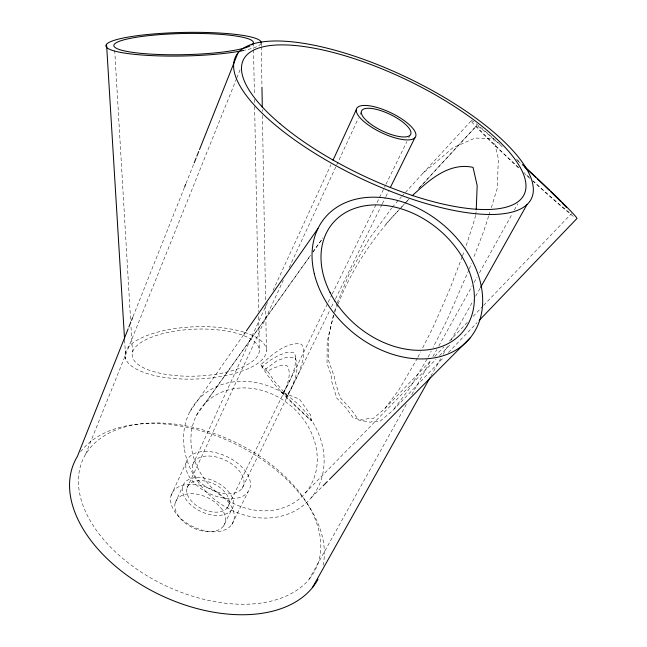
<?xml version="1.0" encoding="UTF-8"?>
<svg xmlns="http://www.w3.org/2000/svg" width="647" height="647" viewBox="0 0 647 647"><rect width="100%" height="100%" fill="white"/><g stroke="black" fill="none" stroke-linecap="round" stroke-linejoin="round"><path stroke-width="0.49" stroke-dasharray="3.23 2.43" d="M475.464 215.411L474.777 219.042L465.363 248.278M475.642 214.497L476.16 211.771M333.52 315.073L327.204 341.551L327.034 363.557L331.579 376.255L331.652 381.277L336.739 398.018L346.323 408.241L353.335 418.172L363.954 420.194L367.003 418.787L373.133 418.625L384.52 408.936L431.282 360.08M333.577 315.404L328.668 336.003L328.458 360.395L334.402 376.999L334.434 379.093L340.071 397.638L350.706 408.961L358.527 419.976L370.383 422.24L371.669 421.658L379.773 421.48L392.567 410.74L443.551 357.573M334.515 311.482L336.82 303.839M488.59 216.268L483.632 231.577L473.256 258.541M488.897 215.314L490.135 211.488M491.372 207.663L497.236 188.309L498.368 158.847L493.596 138.571L475.044 138.062L452.924 147.799L422.79 173.42L404.739 193.162M462.184 256.746L449.608 289.694L432.536 328.441L422.491 348.232M462.548 255.808L464.344 251.101M260.717 364.698L265.99 368.839L277.021 360.735L286.524 357.314L293.819 357.184L295.517 358.454C300.257 371.119 292.824 384.674 287.503 396.061L287.26 396.7L286.103 396.87L291.465 388.151L299.367 371.75L303.128 359.32L303.686 349.291L302.06 345.029L300.345 343.775C284.227 342.619 272.096 355.235 260.717 364.698C273.624 386.453 292.452 404.132 311.353 420.679L310.649 415.018L299.529 399.167L281.388 392.001L311.353 420.679M468.962 269.702L446.753 320.71L433.061 347.455M469.326 268.772L471.469 263.192M133.007 316.65L184.169 188.083M186.037 183.384L193.882 163.683M85.598 454.307L236.422 78.934M236.802 77.996L240.183 69.569M337.2 302.925L349.331 273.657L369.097 239.05L391.661 208.116M334.669 312.307L337.734 304.923M338.122 304.001C351.847 268.893 373.416 236.956 399.231 209.604M171.075 495.545L186.255 462.29M175.191 502.856L182.729 486.495M192.725 464.781L267.963 301.453M273.034 290.438L330.932 164.734M186.991 488.129L283.281 280.297M289.217 267.478L336.303 165.85M336.723 164.936L358.357 118.239M360.055 114.576L361.325 111.834M227.574 507.515A22.645 13.797 25.4 0 0 205.406 481.117A22.645 13.797 25.4 0 0 190.954 500.519A22.645 13.797 25.4 0 0 227.574 507.515L327.754 303.103M328.199 302.198L331.757 294.935M332.202 294.029L385.555 185.163M386 184.258L406.898 141.612M408.678 137.981L410.012 135.263M223.555 525.962A26.972 16.757 25.3 0 0 197.189 494.243A26.972 16.757 25.3 0 0 179.85 517.915A26.972 16.757 25.3 0 0 223.555 525.962L231.513 509.804A27.206 16.579 25.4 0 0 204.775 478.101A27.206 16.579 25.4 0 0 187.525 501.49A27.206 16.579 25.4 0 0 231.513 509.804M242.075 488.372A27.522 16.337 25.4 0 0 214.828 456.701A27.522 16.337 25.4 0 0 197.715 479.694A27.522 16.337 25.4 0 0 242.075 488.372L329.768 310.439M331.547 306.824L335.114 299.601M335.558 298.696L381.867 204.719M382.312 203.813L385.434 197.489M385.879 196.583L388.993 190.258M231.804 524.563A33.854 20.914 25.3 0 0 198.467 484.91A33.854 20.914 25.3 0 0 177.019 514.575A33.854 20.914 25.3 0 0 231.804 524.563L248.068 491.841A34.461 20.461 25.4 0 0 213.753 452.237A34.461 20.461 25.4 0 0 192.563 481.15A34.461 20.461 25.4 0 0 248.068 491.841M417.469 358.131L398.819 389.987L384.52 408.936M417.922 357.233L420.663 351.831M428.047 357.257L431.242 351.022M309.258 579.081A128.656 79.743 25.3 0 0 189.442 426.535A128.656 79.743 25.3 0 0 100.099 535.239A128.656 79.743 25.3 0 0 309.258 579.081L406.89 403.396M411.799 394.565L430.926 360.136M432.892 356.602L436.814 349.542M438.779 346.008L472.14 285.974M474.105 282.44L477.049 277.142M479.5 272.727L512.375 213.575M514.333 210.04L517.77 203.862M430.789 376.311L441.149 357.815M443.122 354.297L448.549 344.608M451.016 340.201L473.216 300.572M475.682 296.164L480.123 288.238M427.133 359.045L408.661 389.623L392.567 410.74M189.838 411.718L243.507 334.992M196.462 415.398L310.414 255.484M312.752 252.209L322.683 238.266M205.139 403.283L310.633 255.266M312.97 251.974L322.934 237.999M392.26 207.299L401.391 196.817M402.062 196.09L404.068 193.89M422.79 173.42L471.534 120.447M399.903 208.876L404.618 203.756M405.289 203.021L407.982 200.101M419.539 187.565L476.831 125.429M385.766 224.234L400.768 207.962M401.447 207.226L406.219 202.05M406.906 201.306L409.632 198.346M418.496 188.738L476.459 125.882M434.768 356.432L443.842 346.954M449.43 341.115L467.571 322.157M473.159 316.326L482.929 306.112M483.624 305.384L571.568 213.502M448.444 352.478L477.082 322.618M305.376 492.909A67.272 56.976 40.2 0 0 260.426 390.02A67.272 56.976 40.2 0 0 196.486 465.177A67.272 56.976 40.2 0 0 305.376 492.909L436.013 359.231M439.548 355.615L450.846 344.058M311.029 497.955L322.384 486.536M287.503 396.061L274.393 381.188L265.99 368.839M124.604 339.998L125.777 359.166M114.713 50.312L130.718 322.052M131.017 327.083L132.498 352.243M253.414 42.856L253.527 48.921M253.543 49.924L254.4 94.365M254.497 99.42L254.554 102.452M254.627 106.488L258.557 311.522M258.654 316.569L259.318 350.909A63.624 23.486 -2.2 0 1 163.084 373.877A63.624 23.486 -2.2 0 1 164.799 333.124A63.624 23.486 -2.2 0 1 259.318 350.909M261.21 42.775L261.259 45.808M261.275 46.819L261.946 86.213M262.342 109.44L262.375 111.462M262.439 115.498L265.569 300.337M265.658 305.384L266.427 350.836M573.299 216.333A72.27 2.515 42.8 0 1 532.91 181.103M529.998 178.443A72.27 2.515 42.8 0 1 524.919 173.768M518.336 167.662A72.27 2.515 42.8 0 1 475.521 123.27M476.111 123.739A72.27 2.515 42.8 0 1 499.824 144.087M516.468 159.138A72.27 2.515 42.8 0 1 520.827 163.141M569.425 212.442A64.967 2.256 42.8 0 1 532.764 180.659M529.068 177.278A64.967 2.256 42.8 0 1 523.9 172.514M518.692 167.678A64.967 2.256 42.8 0 1 476.985 126.61A64.967 2.256 42.8 0 1 502.339 146.756M517.527 160.496A64.967 2.256 42.8 0 1 521.134 163.812M80.616 451.719A135.183 84.304 25.3 0 1 232.871 442.855A135.183 84.304 25.3 0 1 322.893 566.157M244.477 332.348A70.782 26.131 -2.2 0 1 216.041 377.258A70.782 26.131 -2.2 0 1 126.755 349.291A70.782 26.131 -2.2 0 1 243.612 332.081M261.048 43.398A77.648 11.775 -1.2 0 1 244.922 50.167M295.768 356.812C296.002 370.124 289.549 382.345 282.755 393.408L283.548 393.303C287.066 385.111 291.449 375.406 287.939 366.606L286.548 365.539L280.499 365.612L272.484 368.475L267.373 371.418L261.922 367.003L269.289 360.783L278.8 355.268L286.904 352.332L293.01 352.211L294.425 353.262L295.768 356.812M184.492 449.705A74.826 63.382 40.2 0 0 298.413 508.906A74.826 63.382 40.2 0 0 278.639 390.473A74.826 63.382 40.2 0 0 184.492 449.705"/><path stroke-width="0.97" d="M476.232 209.757L477.171 185.552L473.03 167.363C448.589 162.057 428.629 180.699 412.107 195.806M128.155 328.846L77.365 456.475A135.183 84.304 25.3 0 0 155.143 592.49A135.183 84.304 25.3 0 0 318.009 579.202M128.899 326.97L130.767 322.279M131.511 320.402L132.635 317.588M184.541 187.145L185.665 184.322M194.254 162.745L196.122 158.046M196.866 156.17L198.734 151.479M199.478 149.603L237.942 52.941M333.051 160.149L356.295 109.675M390.327 187.549L414.824 137.851A32.673 10.983 25.6 0 0 378.681 107.96A32.673 10.983 25.6 0 0 364.762 122.251A32.673 10.983 25.6 0 0 414.824 137.851M312.38 587.694L430.295 377.193M480.616 287.357L526.998 204.565A164.047 55.472 25.6 0 0 348.66 54.283A164.047 55.472 25.6 0 0 274.554 124.41A164.047 55.472 25.6 0 0 526.998 204.565M244.081 334.167L245.237 332.518M246.386 330.868L317.944 228.561M479.176 320.435L576.962 218.476A72.27 2.515 42.8 0 0 522.275 164.484M323.096 485.824L327.35 481.538M329.485 479.403L470.013 338.082M106.553 44.352L124.547 338.996M261.962 87.216L262.302 107.418M524.757 167.161A64.967 2.256 42.8 0 1 535.643 177.31M537.131 178.709A64.967 2.256 42.8 0 1 549.376 190.396M550.832 191.803A64.967 2.256 42.8 0 1 560.545 201.354M561.895 202.705A64.967 2.256 42.8 0 1 566.416 207.355M243.992 50.369A77.648 11.775 -1.2 0 1 119.072 52.1A77.648 11.775 -1.2 0 1 161.564 33.369A77.648 11.775 -1.2 0 1 261.21 42.775M249.977 46.01A69.795 10.587 -1.2 0 1 133.282 52.456A69.795 10.587 -1.2 0 1 164.791 34.283A69.795 10.587 -1.2 0 1 251.788 44.966M368.313 122.21A27.19 9.139 25.6 0 0 410.012 135.263A27.19 9.139 25.6 0 0 380.04 110.394A27.19 9.139 25.6 0 0 368.313 122.21M279.86 123.585A155.684 52.609 25.6 0 0 519.735 200.335A155.684 52.609 25.6 0 0 351.45 57.769A155.684 52.609 25.6 0 0 279.86 123.585M314.305 273.802A94.244 70.297 39.6 0 0 455.836 350.148A94.244 70.297 39.6 0 0 421.925 210.243A94.244 70.297 39.6 0 0 314.305 273.802M330.067 292.533A84.725 63.18 39.6 0 0 462.848 331.774A84.725 63.18 39.6 0 0 400.194 208.52A84.725 63.18 39.6 0 0 330.067 292.533"/></g></svg>
